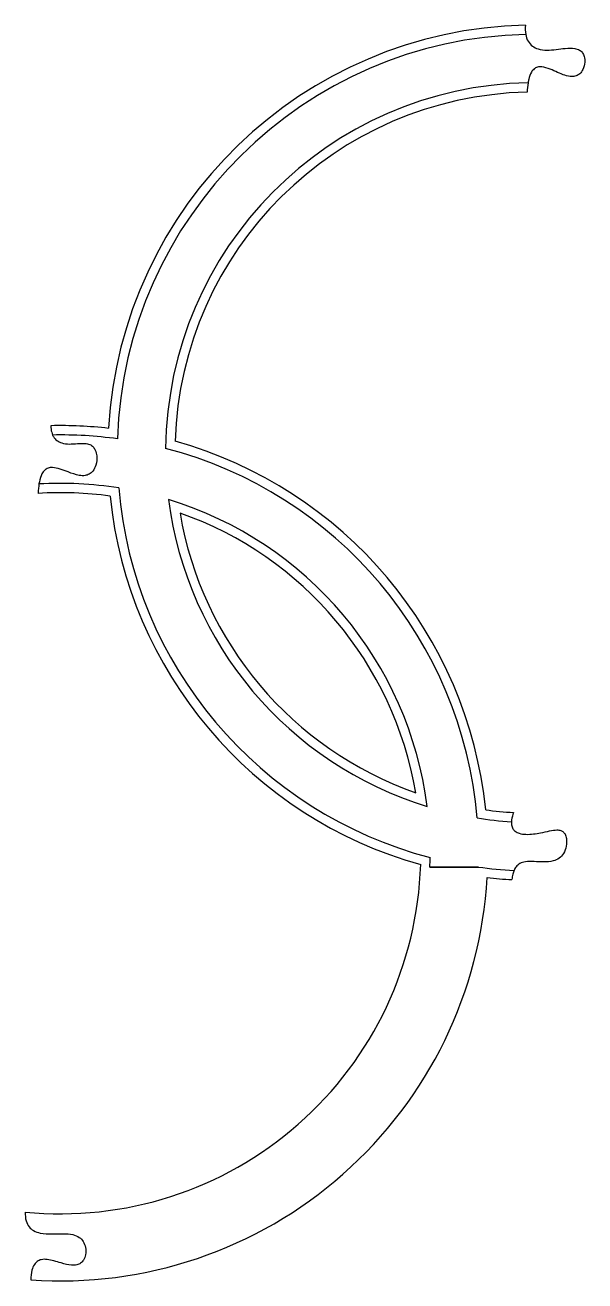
# Model space of a CAD drawing. Header units: millimetres. Extents: x -77 to 223, y -304 to 370.
import ezdxf

# ---------------------------------------------------------------- set-up
doc = ezdxf.new("R2010")
doc.units = ezdxf.units.MM
doc.layers.get('0').update_dxf_attribs({"linetype": 'CONTINUOUS'})

msp = doc.modelspace()

# ---------------------------------------------------------------- linework, layer by layer
for p, q in [((166.26, -81.81), (140.24, -81.81)), ((140.24, -81.81), (166.26, -81.81))]:
    msp.add_line(p, q)
for centre, radius, start, end in [((196.83, 140.65), 229.55, 91.33029, 176.74157), ((196.83, 140.65), 224.55, 91.31384, 178.10806), ((196.83, 140.65), 224.55, 91.31384, 178.10806), ((196.83, 140.65), 198.55, 91.12313, 179.33931), ((196.83, 140.65), 198.55, 91.12313, 179.33931), ((196.83, 140.65), 193.55, 91.29408, 178.19406), ((-58.17, -74.4), 229.55, 83.54114, 91.27823), ((-58.17, -74.4), 224.55, 82.17465, 91.08), ((-58.17, -74.4), 224.55, 82.17465, 91.08), ((-58.17, -74.4), 224.55, 4.84634, 75.43637), ((-58.17, -74.4), 224.55, 4.84634, 75.43637), ((-58.17, -74.4), 229.55, 5.8352, 74.44751), ((-58.17, -74.4), 198.55, 80.9434, 93.33807), ((-58.17, -74.4), 198.55, 80.9434, 93.33807), ((196.83, 140.65), 224.55, 184.84634, 255.43637), ((196.83, 140.65), 224.55, 184.84634, 255.43637), ((-58.17, -74.4), 193.55, 82.08865, 93.55102), ((196.83, 140.65), 229.55, 185.8352, 254.44751), ((196.83, 140.65), 198.55, 187.28355, 252.99916), ((-58.17, -74.4), 198.55, 7.28355, 72.99916), ((-58.17, -74.4), 198.55, 7.28355, 72.99916), ((196.83, 140.65), 198.55, 187.28355, 252.99916), ((196.83, 140.65), 193.55, 189.65162, 250.63109), ((-58.17, -74.4), 193.55, 9.65162, 70.63109), ((196.83, 140.65), 193.55, 262.08865, 266.55232), ((196.83, 140.65), 198.55, 260.9434, 266.29205), ((196.83, 140.65), 198.55, 260.9434, 266.29205), ((-58.17, -74.4), 193.55, 264.3776, 358.19406), ((-58.17, -74.4), 198.55, 357.8602, 359.33931), ((-58.17, -74.4), 198.55, 357.8602, 359.33931), ((-58.17, -74.4), 229.55, 266.00144, 356.74157), ((196.83, 140.65), 224.55, 262.17465, 267.08889), ((196.83, 140.65), 224.55, 262.17465, 267.08889), ((196.83, 140.65), 229.55, 263.54114, 266.85854)]:
    msp.add_arc(centre, radius, start, end)
for points in [[(191.5, 370.14), (191.37, 368.48), (191.39, 366.77), (191.68, 365.14)], [(192.94, 339.16), (192.69, 337.61), (192.54, 335.91), (192.46, 334.15)], [(-69.73, 123.82), (-69.94, 122.39), (-70.09, 120.73), (-70.15, 118.78)]]:
    msp.add_open_spline(points, degree=3)
for points, knots in [([(191.68, 365.14), (191.92, 363.84), (192.34, 362.58), (193.59, 360.44), (194.34, 359.58), (196.18, 358.2), (197.21, 357.71), (199.85, 356.9), (201.49, 356.73), (206.39, 356.7), (209.8, 357.33), (214.7, 357.82), (216.46, 357.89), (218.91, 357.47), (219.78, 357.2), (221.19, 356.35), (221.71, 355.87), (222.59, 354.68), (222.9, 353.99), (223.39, 352.28), (223.48, 351.23), (223.34, 348.88), (223.01, 347.54), (222.01, 345.5), (221.45, 344.7), (220.15, 343.54), (219.48, 343.15), (217.97, 342.63), (217.17, 342.53), (215.2, 342.56), (213.99, 342.82), (210.16, 344.01), (207.45, 345.42), (203.31, 347.1), (201.74, 347.61), (199.49, 347.8), (198.7, 347.75), (197.3, 347.33), (196.73, 347.01), (195.63, 346.1), (195.15, 345.5), (194.09, 343.72), (193.64, 342.38), (193.18, 340.49), (193.05, 339.84), (192.94, 339.16)], [0.056636, 0.056636, 0.056636, 0.056636, 0.452215, 0.452215, 0.800596, 0.800596, 1.144134, 1.144134, 1.626937, 1.626937, 2.613319, 2.613319, 3.194138, 3.194138, 3.530143, 3.530143, 3.798622, 3.798622, 4.076798, 4.076798, 4.454962, 4.454962, 4.942101, 4.942101, 5.294503, 5.294503, 5.584554, 5.584554, 5.88305, 5.88305, 6.311594, 6.311594, 7.244934, 7.244934, 7.818294, 7.818294, 8.125359, 8.125359, 8.384811, 8.384811, 8.680109, 8.680109, 9.191415, 9.191415, 9.441712, 9.441712, 9.441712, 9.441712]), ([(-63.29, 155.1), (-63.3, 153.9), (-63.2, 152.71), (-62.77, 151.08), (-62.61, 150.58), (-62.4, 150.11)], [2.3594877, 2.3594877, 2.3594877, 2.3594877, 2.7323969, 2.7323969, 2.8981248, 2.8981248, 2.8981248, 2.8981248]), ([(-62.4, 150.11), (-62.27, 149.82), (-62.12, 149.53), (-61.46, 148.42), (-60.82, 147.7), (-59.27, 146.54), (-58.4, 146.13), (-56.18, 145.44), (-54.81, 145.3), (-50.52, 145.23), (-47.59, 145.77), (-44.14, 145.53), (-43.23, 145.36), (-41.75, 144.72), (-41.17, 144.32), (-40.16, 143.27), (-39.77, 142.64), (-39.04, 140.99), (-38.81, 139.91), (-38.57, 137.23), (-38.73, 135.51), (-39.53, 132.82), (-40.05, 131.7), (-41.31, 130.09), (-41.94, 129.52), (-43.39, 128.71), (-44.14, 128.47), (-45.96, 128.21), (-47.03, 128.27), (-50, 128.76), (-52.04, 129.5), (-56.98, 131.38), (-59.89, 132.57), (-63.26, 132.67), (-64.09, 132.57), (-65.54, 132.05), (-66.13, 131.68), (-67.26, 130.64), (-67.74, 129.96), (-68.78, 128.01), (-69.22, 126.54), (-69.6, 124.61), (-69.67, 124.22), (-69.73, 123.82)], [2.972946, 2.972946, 2.972946, 2.972946, 3.078456, 3.078456, 3.391612, 3.391612, 3.704892, 3.704892, 4.142225, 4.142225, 5.086582, 5.086582, 5.450254, 5.450254, 5.742363, 5.742363, 6.043185, 6.043185, 6.476353, 6.476353, 7.133668, 7.133668, 7.616309, 7.616309, 7.964234, 7.964234, 8.288519, 8.288519, 8.709309, 8.709309, 9.510474, 9.510474, 10.692957, 10.692957, 11.079446, 11.079446, 11.410223, 11.410223, 11.792506, 11.792506, 12.435934, 12.435934, 12.588968, 12.588968, 12.588968, 12.588968]), ([(185.19, -52.55), (185.08, -52.85), (184.97, -53.15), (184.4, -54.79), (184.06, -56.17), (183.99, -57.49)], [0.629128, 0.629128, 0.629128, 0.629128, 0.7236994, 0.7236994, 1.14584, 1.14584, 1.14584, 1.14584]), ([(183.99, -57.49), (183.96, -58.06), (183.98, -58.64), (184.19, -59.92), (184.42, -60.61), (185.14, -61.78), (185.57, -62.23), (186.69, -63.08), (187.39, -63.41), (189.29, -64.04), (190.59, -64.2), (194.48, -64.33), (197.29, -63.89), (203.11, -62.75), (206.11, -61.9), (209.2, -61.88), (209.91, -61.96), (211.04, -62.37), (211.48, -62.62), (212.26, -63.33), (212.57, -63.76), (213.18, -64.91), (213.41, -65.69), (213.75, -67.72), (213.74, -69.15), (213.25, -71.92), (212.78, -73.34), (211.36, -75.6), (210.57, -76.44), (208.67, -77.78), (207.61, -78.24), (204.86, -78.98), (203.11, -79.1), (197.94, -79.08), (194.42, -78.55), (190.4, -79.15), (189.4, -79.44), (187.73, -80.39), (187.09, -80.96), (186.09, -82.25), (185.72, -82.92), (185.43, -83.61)], [1.339157, 1.339157, 1.339157, 1.339157, 1.56524, 1.56524, 1.856453, 1.856453, 2.109434, 2.109434, 2.41248, 2.41248, 2.907172, 2.907172, 3.957091, 3.957091, 5.548827, 5.548827, 6.080337, 6.080337, 6.492262, 6.492262, 6.907093, 6.907093, 7.517822, 7.517822, 8.524881, 8.524881, 9.484224, 9.484224, 10.226622, 10.226622, 10.965832, 10.965832, 12.039338, 12.039338, 14.264068, 14.264068, 15.098463, 15.098463, 15.813905, 15.813905, 16.422854, 16.422854, 16.422854, 16.422854]), ([(185.43, -83.61), (185.18, -84.21), (184.96, -84.88), (184.55, -86.49), (184.38, -87.46), (184.25, -88.56)], [16.3451618, 16.3451618, 16.3451618, 16.3451618, 16.7926253, 16.7926253, 17.3103997, 17.3103997, 17.3103997, 17.3103997]), ([(-77.13, -267.01), (-77.17, -268.62), (-77.04, -270.27), (-76.26, -272.96), (-75.74, -274.05), (-74.32, -275.8), (-73.54, -276.45), (-71.57, -277.6), (-70.37, -278), (-67.06, -278.71), (-64.77, -278.76), (-58.7, -278.67), (-54.84, -278.34), (-50.34, -279.41), (-49.16, -279.88), (-47.24, -281.22), (-46.51, -281.99), (-45.36, -283.82), (-44.96, -284.87), (-44.46, -287.23), (-44.44, -288.59), (-44.86, -290.89), (-45.21, -291.89), (-46.18, -293.41), (-46.71, -293.98), (-47.96, -294.86), (-48.64, -295.14), (-50.3, -295.55), (-51.28, -295.58), (-54.03, -295.38), (-55.94, -294.89), (-60.4, -293.58), (-62.98, -292.71), (-66.39, -292.33), (-67.47, -292.33), (-69.27, -292.74), (-69.97, -293.04), (-71.24, -293.94), (-71.76, -294.5), (-72.78, -296.05), (-73.19, -297.1), (-73.93, -299.8), (-74.12, -301.64), (-74.17, -303.39)], [2.809357, 2.809357, 2.809357, 2.809357, 3.477185, 3.477185, 3.98944, 3.98944, 4.425731, 4.425731, 4.95003, 4.95003, 5.851824, 5.851824, 7.38398, 7.38398, 7.972394, 7.972394, 8.462898, 8.462898, 8.972031, 8.972031, 9.578448, 9.578448, 10.05523, 10.05523, 10.418199, 10.418199, 10.763076, 10.763076, 11.209042, 11.209042, 12.038969, 12.038969, 13.169951, 13.169951, 13.67043, 13.67043, 14.041696, 14.041696, 14.407853, 14.407853, 14.925589, 14.925589, 15.737602, 15.737602, 15.737602, 15.737602])]:
    msp.add_open_spline(points, degree=3, knots=knots)

doc.saveas('drawing.dxf')
